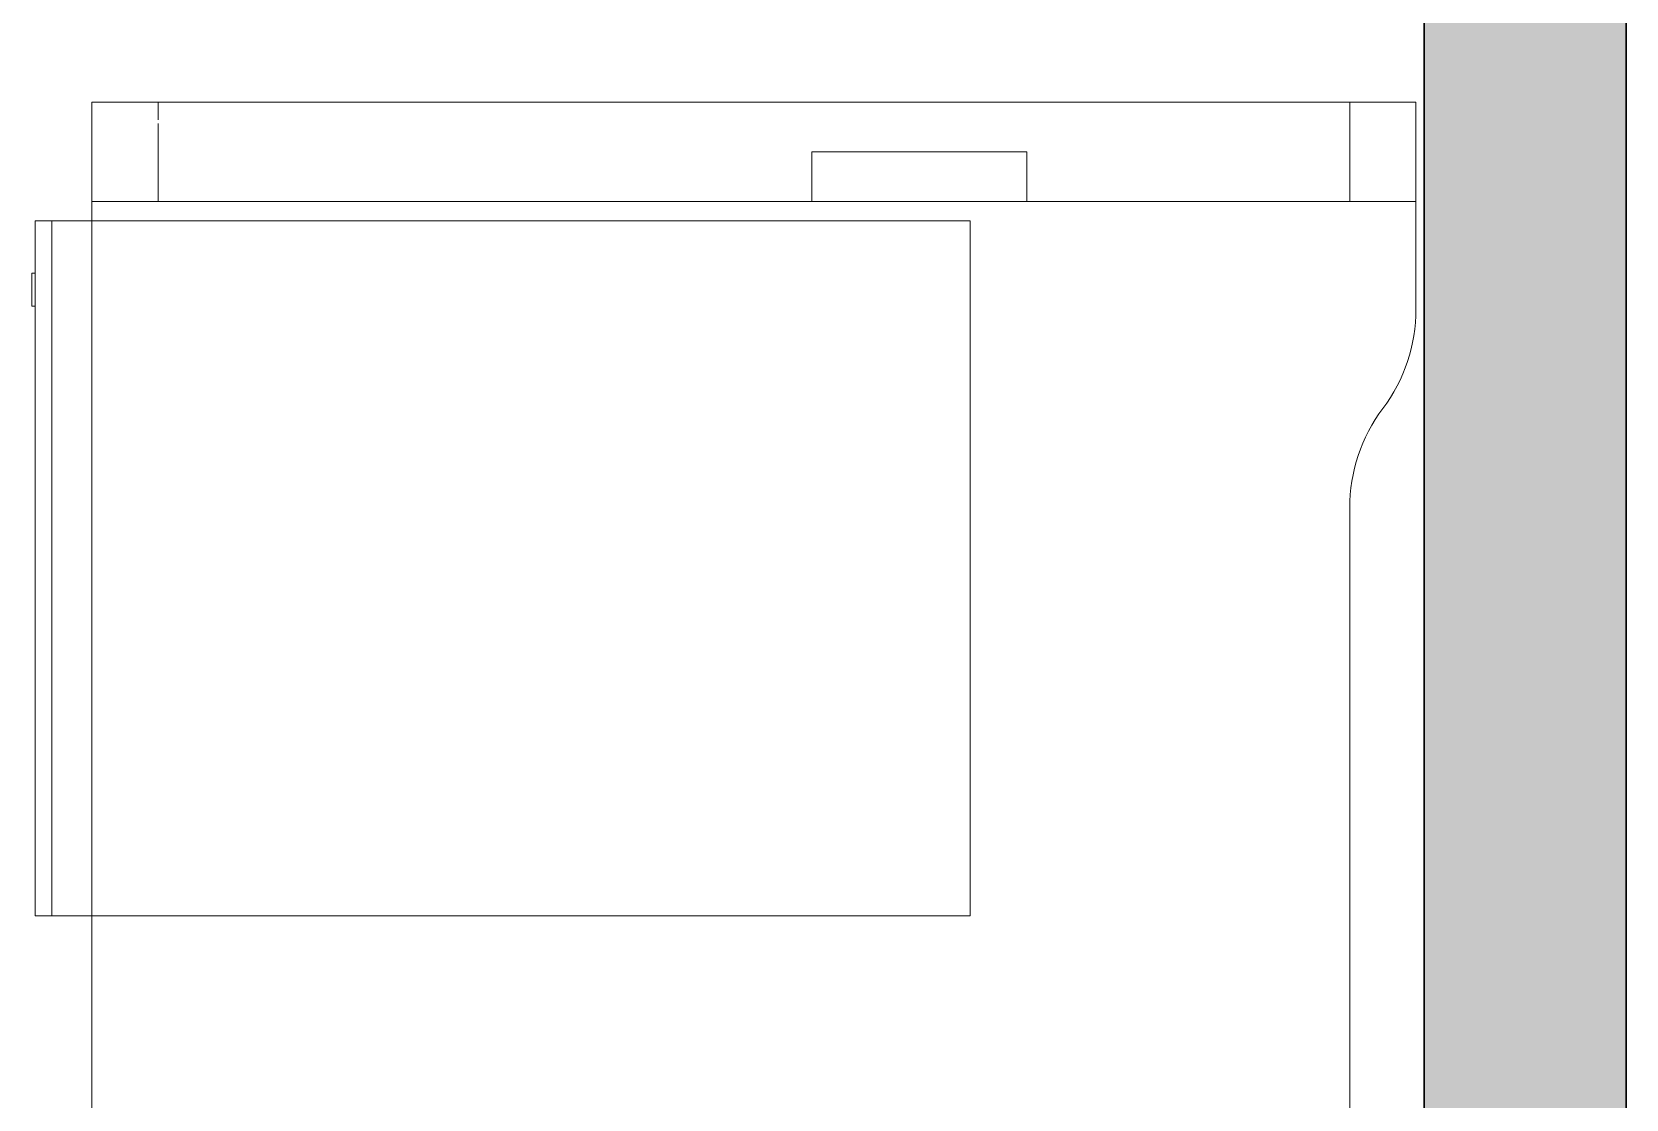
# Model space of a CAD drawing. Header units: millimetres. Extents: x 155927 to 326028, y -36033 to 97293.
# Drawn here: x 171976 to 172939, y 18641 to 19285 of the extents above; entities that cross this region are included whole.
import ezdxf

# ---------------------------------------------------------------- set-up
doc = ezdxf.new("R2010")
doc.units = ezdxf.units.MM
doc.header["$MEASUREMENT"] = 0
for name, color, linetype, lineweight in [('A-WALL', 7, 'CONTINUOUS', 9), ('A-WALL-PATT', 7, 'CONTINUOUS', 9), ('I-FURN', 8, 'CONTINUOUS', 9)]:
    doc.layers.add(name, color=color, linetype=linetype, lineweight=lineweight)

msp = doc.modelspace()

# ---------------------------------------------------------------- hatches: boundary and pattern name
at = {"layer": 'A-WALL-PATT'}
msp.add_hatch(color=256, dxfattribs=at).paths.add_polyline_path([(172939.19, 16107.61), (172939.19, 25907.61), (172817.19, 25907.61), (172817.19, 16107.61)], flags=0)

# ---------------------------------------------------------------- linework, layer by layer
at = {"layer": 'A-WALL', "lineweight": 30}
for p, q in [((172939.19, 16229.61), (172939.19, 25785.61)), ((172817.19, 20657.61), (172817.19, 16107.61))]:
    msp.add_line(p, q, dxfattribs=at)
at = {"layer": 'I-FURN'}
for p, q in [((172052.19, 19242.89), (172012.19, 19242.89)), ((172012.19, 19242.89), (172812.19, 19242.89)), ((172012.19, 19182.89), (172012.19, 19242.89)), ((172012.19, 19242.89), (172012.19, 19182.89)), ((172812.19, 19242.89), (172012.19, 19242.89)), ((172012.19, 19242.89), (172012.19, 17842.89)), ((172012.19, 17842.89), (172012.19, 19242.89)), ((172012.19, 19242.89), (172812.19, 19242.89)), ((172772.19, 19242.89), (172052.19, 19242.89)), ((172052.19, 19242.89), (172052.19, 19232.31)), ((172052.19, 19242.89), (172052.19, 19232.31)), ((172812.19, 19242.89), (172772.19, 19242.89)), ((172772.19, 19242.89), (172772.19, 19182.89)), ((172772.19, 19242.89), (172772.19, 19182.89)), ((172812.19, 19242.89), (172812.19, 19182.89)), ((172812.19, 19242.89), (172812.19, 19182.89)), ((172812.19, 19117.89), (172812.19, 19242.89)), ((172812.19, 19242.89), (172812.19, 19117.89)), ((172052.19, 19230), (172052.19, 19182.89)), ((172052.19, 19230), (172052.19, 19182.89)), ((172447.19, 19182.89), (172447.19, 19212.89)), ((172447.19, 19212.89), (172577.19, 19212.89)), ((172577.19, 19212.89), (172447.19, 19212.89)), ((172447.19, 19212.89), (172447.19, 19182.89)), ((172577.19, 19212.89), (172577.19, 19182.89)), ((172577.19, 19212.89), (172577.19, 19182.89)), ((172012.19, 19182.89), (172051.67, 19182.89)), ((172447.19, 19182.89), (172012.19, 19182.89)), ((172052.19, 19182.89), (172772.19, 19182.89)), ((172577.19, 19182.89), (172447.19, 19182.89)), ((172812.19, 19182.89), (172577.19, 19182.89)), ((172772.19, 19182.89), (172812.19, 19182.89)), ((171987.94, 19171.33), (171977.94, 19171.33)), ((171977.94, 19171.33), (171977.94, 18751.33)), ((171987.94, 18751.33), (171987.94, 19171.33)), ((172012.19, 19171.33), (171987.94, 19171.33)), ((171987.94, 19171.33), (171987.94, 18751.33)), ((172542.94, 19171.33), (172012.19, 19171.33)), ((172542.94, 18751.33), (172542.94, 19171.33)), ((171977.94, 19139.72), (171975.94, 19139.72)), ((171975.94, 19119.72), (171975.94, 19139.72)), ((171975.94, 19139.72), (171975.94, 19119.72)), ((171975.94, 19119.72), (171977.94, 19119.72)), ((172772.19, 18087.9), (172772.19, 18997.89)), ((172772.19, 18997.89), (172772.19, 18087.9)), ((171977.94, 18751.33), (171987.94, 18751.33)), ((171987.94, 18751.33), (172012.19, 18751.33)), ((172012.19, 18751.33), (172542.94, 18751.33))]:
    msp.add_line(p, q, dxfattribs=at)
for centre, start, end in [((172712.19, 19117.89), 323.1301, 0), ((172712.19, 19117.89), 323.1301, 0), ((172872.19, 18997.89), 143.1301, 180), ((172872.19, 18997.89), 143.1301, 180)]:
    msp.add_arc(centre, 100, start, end, dxfattribs=at)

doc.saveas('drawing.dxf')
